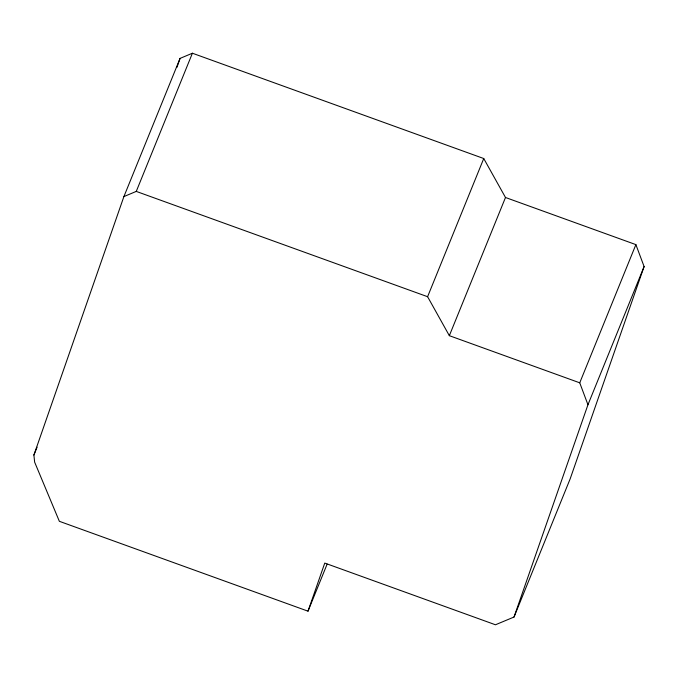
<?xml version="1.0" encoding="UTF-8"?>
<svg xmlns="http://www.w3.org/2000/svg" width="678" height="678" viewBox="0 0 678 678"><rect width="100%" height="100%" fill="white"/><g stroke="black" fill="none" stroke-linecap="round" stroke-linejoin="round"><path stroke-width="1.02" d="M33.9 455.048L123.904 196.578L180.06 58.393L192.408 53.223L483.745 158.525L505.491 197.493L635.888 244.622L644.1 266.556L570.173 478.846L514.026 617.031L495.465 624.777L324.762 563.079L308.007 611.175L59.359 521.306L34.637 462.133L33.9 455.048L37.087 447.2M176.933 67.368L180.06 58.393M514.026 617.031L587.953 404.749L644.1 266.556M123.904 196.578L136.261 191.408L192.408 53.223M587.953 404.749L579.741 382.816L449.345 335.678L427.598 296.71L483.745 158.525M308.007 611.175L327.127 564.13M449.345 335.678L505.491 197.493M579.741 382.816L635.888 244.622M136.261 191.408L427.598 296.71"/></g></svg>
